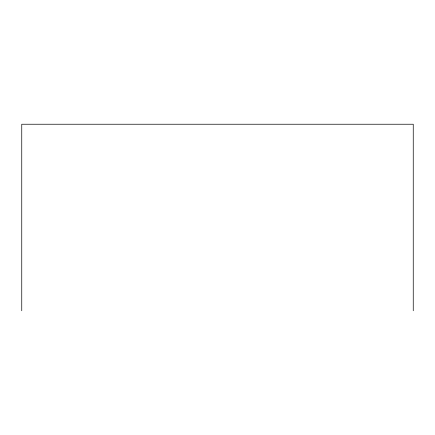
<?xml version="1.0" encoding="UTF-8"?>
<svg xmlns="http://www.w3.org/2000/svg" width="435" height="435" viewBox="0 0 435 435"><rect width="100%" height="100%" fill="white"/><g stroke="black" fill="none" stroke-linecap="round" stroke-linejoin="round"><path stroke-width="0.65" d="M413.25 310.764L413.25 124.236L21.75 124.236L21.75 310.764"/></g></svg>
